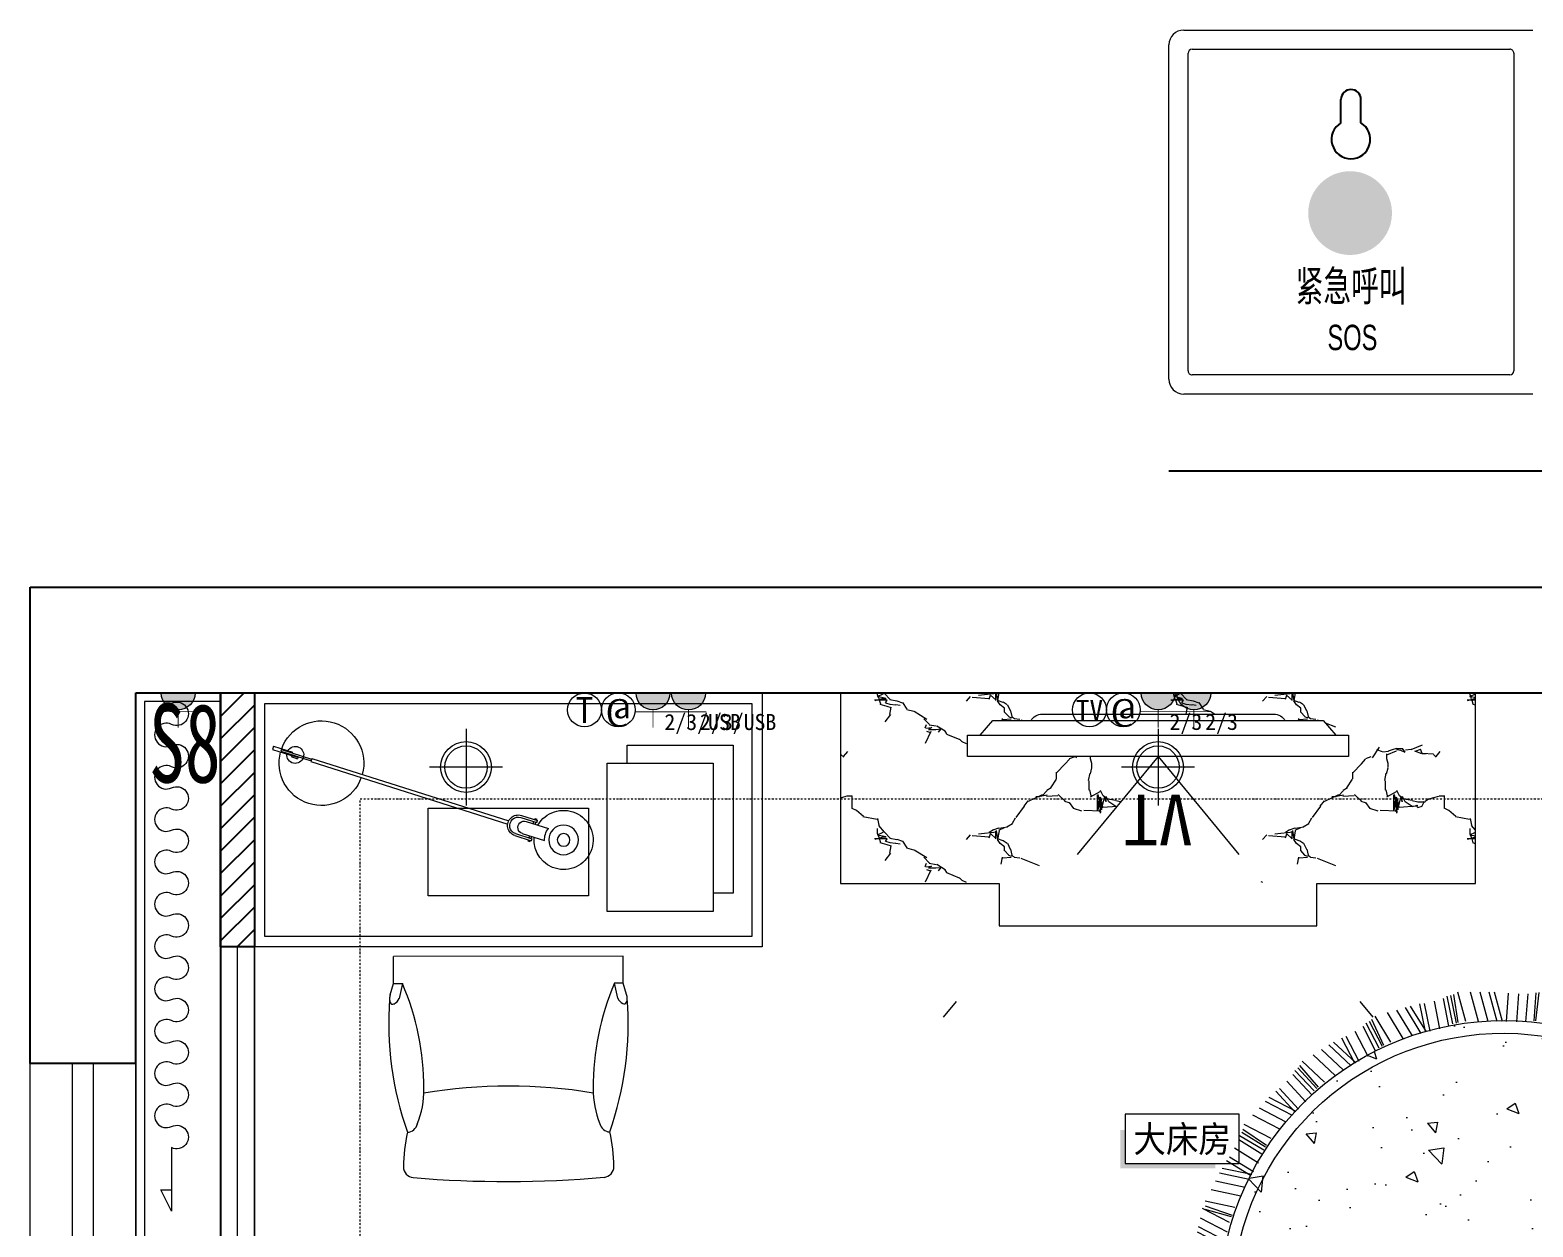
# Model space of a CAD drawing. Header units: millimetres. Extents: x 130143 to 328923, y 19139 to 134795.
# Drawn here: x 220174 to 225500, y 34122 to 38363 of the extents above; entities that cross this region are included whole.
import ezdxf
from ezdxf.enums import TextEntityAlignment as Align

# ---------------------------------------------------------------- set-up
doc = ezdxf.new("R2010")
doc.units = ezdxf.units.MM
doc.header["$LTSCALE"] = 10
for name, pattern in [('ACAD_ISO03W100', [30, 12, -18]), ('DASHDOT2', [12.7, 6.35, -3.175, 0, -3.175]), ('DOTE', [61.468, 50.8, -5.08, 0.508, -5.08]), ('HIDDEN', [9.525, 6.35, -3.175])]:
    doc.linetypes.add(name, pattern=pattern)
doc.layers.get('Defpoints').update_dxf_attribs({"color": 250})
for name, color, linetype, lineweight in [('FF-Curtain【平面窗帘】', 32, 'Continuous', 0), ('FF-Socket【电气】', 124, 'Continuous', 0), ('FF-Text【平面文字】', 2, 'Continuous', 0), ('FF-Win【窗】', 132, 'Continuous', 0), ('FF-【活动成品家具】', 51, 'Continuous', 0), ('RC-Lamplight【灯带】', 205, 'DASHDOT2', 0), ('RC-Lamps【天花灯具】', 2, 'Continuous', 0), ('RC-Modelling【天花造型】', 30, 'Continuous', 0), ('邦威智能化', 7, 'Continuous', 18)]:
    doc.layers.add(name, color=color, linetype=linetype, lineweight=lineweight)
for name, color, linetype in [('WALL_NEW【新建墙体】', 4, 'Continuous'), ('WALL【墙体】', 7, 'Continuous'), ('新建墙体图', 255, 'Continuous')]:
    doc.layers.add(name, color=color, linetype=linetype)
doc.styles.add('ROMANTIC', font='', dxfattribs={"bigfont": 'gbcbig.shx'})
doc.styles.add('宋体', font='', dxfattribs={"width": 0.8})
doc.styles.add('文字', font='')
doc.styles.add('标准', font='', dxfattribs={"width": 0.667})
doc.styles.get('ROMANTIC').set_extended_font_data('STXihei')
doc.styles.get('宋体').set_extended_font_data('SimSun')
doc.styles.get('文字').set_extended_font_data('SimSun')
doc.styles.get('标准').set_extended_font_data('仿宋_gb2312')

# ---------------------------------------------------------------- blocks, each defined once
blk = doc.blocks.new('hlw_3_1600_250')
for p, q in [((-0.5, 0.078125), (0.5, 0.078125)), ((-0.5, -0.078125), (0.5, -0.078125))]:
    blk.add_line(p, q)
at = {"linetype": 'HIDDEN', "ltscale": 15}
for p, q in [((-0.5, 0.015625), (0.5, 0.015625)), ((-0.5, -0.015625), (0.5, -0.015625))]:
    blk.add_line(p, q, dxfattribs=at)
blk = doc.blocks.new('tasklight')
at = {"color": 251}
for p, q in [((457.5, 270.3), (495.7, 282.4)), ((459, 265.6), (497.2, 277.6)), ((474.8, 265.3), (527.3, 281.8)), ((483.9, 236.7), (536.3, 253.2)), ((487.8, 282.5), (492.5, 284)), ((488.5, 280.1), (487.8, 282.5)), ((491.5, 270.6), (490, 275.3)), ((493.3, 281.6), (492.5, 284)), ((496.3, 272.1), (494.8, 276.8)), ((497.2, 277.6), (495.7, 282.4)), ((-25, 96.3), (440.3, 242.9)), ((-22.6, 88.7), (442.7, 235.3)), ((471.1, 227.4), (509.2, 239.4)), ((472.6, 222.7), (510.7, 234.7)), ((500.6, 242), (502.1, 237.2)), ((503.6, 232.4), (504.3, 230)), ((504.3, 230), (509.1, 231.5)), ((505.3, 243.5), (506.8, 238.7)), ((508.3, 233.9), (509.1, 231.5)), ((509.2, 239.4), (510.7, 234.7)), ((-115.6, 67.8), (-70.8, 81.9)), ((-113.2, 60.1), (-68.4, 74.3)), ((-96, 71.9), (-24.4, 94.4)), ((-94.8, 68), (-96, 71.9)), ((-94.8, 68), (-23.2, 90.6)), ((-71.7, 84.7), (-56.5, 89.6)), ((-70.8, 81.9), (-71.7, 84.7)), ((-55.6, 86.7), (-70.8, 81.9)), ((-70.8, 81.9), (-70.2, 80)), ((-69, 76.2), (-68.4, 74.3)), ((-67.4, 80.9), (-68, 82.8)), ((-57.8, 83.9), (-58.4, 85.8)), ((-55.6, 86.7), (-56.5, 89.6)), ((-22.6, 88.7), (-25, 96.3)), ((-113.2, 60.1), (-115.6, 67.8))]:
    blk.add_line(p, q, dxfattribs=at)
for radius in [35, 15]:
    blk.add_circle((572.3, 280.3), radius, dxfattribs=at)
for centre, radius, start, end in [((572.3, 280.3), 70, 209.8589, 185.1116), ((465, 246.5), 25, 107.4853, 287.4853), ((465, 246.5), 20, 107.4853, 287.4853), ((479.4, 251), 15, 107.4853, 287.4853), ((572.3, 280.3), 45, 178.014, 216.9565), ((0, 100), 100, 19.7777, 195.1928), ((0, 100), 100, 199.7777, 15.1928), ((-62, 80.5), 20, 209.0222, 185.9483)]:
    blk.add_arc(centre, radius, start, end, dxfattribs=at)
blk = doc.blocks.new('海龙_04090929')
at = {"color": 0, "linetype": 'ByBlock'}
for p, q in [((271.2, -44.5, 0), (-271.2, -45.4, 0)), ((-271.1, -109.6, 0), (-271.2, -45.4, 0)), ((271.3, -108.7, 0), (271.2, -44.5, 0)), ((-278.9, -136.2, 0), (-271.1, -109.6, 0)), ((-271.1, -109.6, 0), (-250.2, -109.5, 0)), ((-271.1, -109.6, 0), (-250.2, -109.5, 0)), ((-250.2, -109.5, 0), (-258, -144.4, 0)), ((-250.2, -109.5, 0), (-258, -144.4, 0)), ((250.4, -108.6, 0), (258.3, -143.6, 0)), ((271.3, -108.7, 0), (250.4, -108.6, 0)), ((250.4, -108.6, 0), (258.3, -143.6, 0)), ((271.3, -108.7, 0), (250.4, -108.6, 0)), ((279.2, -135.3, 0), (271.3, -108.7, 0))]:
    blk.add_line(p, q, dxfattribs=at)
at = {"ltscale": 500}
blk.add_lwpolyline([(600, 577.1), (600, -22.9), (-600, -22.9), (-600, 577.1)], close=True, dxfattribs=at)
at = {"color": 251}
for points in [[(575, 552.1), (575, 2.1), (-575, 2.1), (-575, 552.1)], [(483.8, 61), (233.8, 61), (233.8, 411), (483.8, 411)], [(-189.7, 304.9), (189.7, 304.9), (189.7, 97.6), (-189.7, 97.6)]]:
    blk.add_lwpolyline(points, close=True, dxfattribs=at)
blk.add_lwpolyline([(281, 411), (281, 453.9), (531, 453.9), (531, 103.9), (483.8, 103.9)], dxfattribs=at)
at = {"color": 0, "linetype": 'ByBlock'}
for centre, radius, start, end in [((-255.2, -145.3, 0), 25.4, 158.9901, 180.625), ((-825.4, -356.4, 0), 625.9, 359.8413, 23.2355), ((-825.4, -356.4, 0), 625.9, 359.8413, 23.2355), ((826.4, -353.7, 0), 625.9, 156.949, 180.3432), ((826.4, -353.7, 0), 625.9, 156.949, 180.3432), ((255.5, -144.5, 0), 25.4, 359.5595, 21.1944), ((490.4, -202.2, 0), 773.1, 175.8034, 199.5327), ((-255.2, -145.3, 0), 25.4, 180.625, 200.6267), ((-255.2, -145.3, 0), 25.4, 180.625, 200.6267), ((-273, -152, 0), 6.35, 200.6267, 296.646), ((-273, -152, 0), 6.35, 200.6267, 296.646), ((-281.6, -135, 0), 25.4, 296.646, 338.2826), ((-281.6, -135, 0), 25.4, 296.646, 338.2826), ((-489.9, -203.8, 0), 773.1, 340.6518, 4.3811), ((281.9, -134.1, 0), 25.4, 201.9019, 243.5385), ((281.9, -134.1, 0), 25.4, 201.9019, 243.5385), ((273.4, -151.2, 0), 6.35, 243.5385, 339.5578), ((273.4, -151.2, 0), 6.35, 243.5385, 339.5578), ((255.5, -144.5, 0), 25.4, 339.5578, 359.5595), ((255.5, -144.5, 0), 25.4, 339.5578, 359.5595), ((2.4, -1560, 0), 1208.4, 80.5641, 99.6204), ((2.4, -1560, 0), 1208.4, 80.5641, 99.6204), ((-411.2, -361.5, 0), 211.7, 337.8885, 0.9101), ((-411.2, -361.5, 0), 211.7, 337.8885, 0.9101), ((412.2, -360.1, 0), 211.7, 179.2744, 202.296), ((412.2, -360.1, 0), 211.7, 179.2744, 202.296), ((133.9, -545.8, 0), 381.7, 167.1139, 179.4864), ((-239.7, -435.3, 0), 25.4, 273.3566, 346.6742), ((-239.7, -435.3, 0), 25.4, 273.3566, 346.6742), ((241, -434.5, 0), 25.4, 193.5103, 266.8279), ((241, -434.5, 0), 25.4, 193.5103, 266.8279), ((-132.2, -546.2, 0), 381.7, 0.6981, 13.0706), ((-222.4, -542.6, 0), 25.4, 179.5077, 265.2204), ((-3.4, 2077, 0), 2654.1, 265.2204, 274.9641), ((224, -541.9, 0), 25.4, 274.9641, 0.6768)]:
    blk.add_arc(centre, radius, start, end, dxfattribs=at)
at = {"color": 251, "extrusion": (-2.32109e-12, 1.27568e-12, -1), "zscale": -1, "rotation": 180.1031689503808}
blk.add_blockref('tasklight', (441.3, 511.2, 0), dxfattribs=at)
blk = doc.blocks.new('1800平10108344')
h = blk.add_hatch()
h.set_pattern_fill('MUDST', color=8, scale=200, angle=45, style=0)
h.set_pattern_definition([(45, (-6314.967, -6597.646), (35.35534, 106.06602), [50, -50, 0, -50, 0, -50])])
h.paths.add_polyline_path([(814.9, -644.2, 0.325595), (864.9, -587.2), (864.9, -482.1), (-322.9, -482.1), (-322.9, -644.2)])
h.paths.add_polyline_path([(-504.8, 803.3, -0.019127), (-869.2, 802.8), (-869.2, -300.2), (-504.8, -300.2)])
h = blk.add_hatch()
h.set_pattern_fill('AR-CONC', color=8, scale=40, style=0)
h.set_pattern_definition([(50, (-6066.9, -21172.5), (286.904, -25.1009), [30, -330]), (355, (-6066.9, -21172.5), (-55.5005, 300.877), [24, -264]), (100.4514, (-6043, -21174.58), (231.4038, 275.7758), [25.496, -280.457]), (46.1842, (-6066.9, -21092.5), (426.8964, -66.2076), [45, -495]), (96.6356, (-6031.33, -21098), (373.865, 389.647), [38.244, -420.685]), (351.1842, (-6066.9, -21092.5), (373.865, 389.6474), [36, -396]), (21, (-6026.9, -21112.5), (238.7628, -161.0476), [30, -330]), (326, (-6026.9, -21112.5), (97.326, 290.06), [24, -264]), (71.4514, (-6007, -21125.9), (336.089, 129.0122), [25.496, -280.457]), (37.5, (-6066.9, -21172.49), (4.86394, 133.15754), [0, -260.8, 0, -268, 0, -265]), (7.5, (-6066.9, -21172.49), (105.2278, 157.7647), [0, -152.8, 0, -254.8, 0, -101]), (327.5, (-6156.1, -21172.49), (213.52897, -9.02195), [0, -100, 0, -312, 0, -414]), (317.5, (-6196.1, -21172.49), (233.2745, 40.042), [0, -130, 0, -207.2, 0, -294])])
h.paths.add_polyline_path([(895.8, -677.7), (147.8, -677.7, 2.020977), (895.8, 81.4)])
at = {"ltscale": 300}
for p, q in [((-1554.2, 1322.3), (1545.8, 1322.3)), ((-904.2, -677.7), (-904.2, 1322.3)), ((895.8, -677.7), (895.8, 1322.3)), ((-904.2, -677.7), (895.8, -677.7))]:
    blk.add_line(p, q, dxfattribs=at)
at = {"color": 8}
for p, q in [((-1251.8, 1203), (-1251.8, 962.6)), ((1243.4, 1203), (1243.4, 962.6)), ((-1383.4, 1082.8), (-1122.9, 1082.8)), ((1375, 1082.8), (1114.5, 1082.8)), ((-423.9, 807.2), (-423.9, -644.2)), ((-393.6, 809), (-393.6, -644.2)), ((-322.9, 814), (-322.9, -644.2)), ((899.7, 145.8), (895.5, 79.5)), ((903.8, 78.5), (932.2, 144.2)), ((910.9, 146.3), (906.7, 79.9)), ((916.7, 76.7), (945.1, 142.4)), ((937.5, 73.8), (965.9, 139.5)), ((960.2, 70.6), (988.6, 136.3)), ((989.9, 66.4), (1018.3, 132.1)), ((1027.8, 125.9), (1008.4, 61.1)), ((1034.2, 122), (1012.2, 59.2)), ((1042.9, 119.1), (1020.2, 56.7)), ((1050.7, 112.5), (1028.8, 49.7)), ((1070.9, 103.7), (1048.9, 40.9)), ((1093.2, 95), (1071.3, 32.2)), ((1079, 29), (1124.1, 84.6)), ((1104.1, 92.4), (1082.2, 29.6)), ((1090.9, 23.8), (1136, 79.4)), ((1110.1, 15.4), (1155.2, 71)), ((1131.2, 6.2), (1176.3, 61.8)), ((1158.6, -5.8), (1203.7, 49.8)), ((1211.2, 41.2), (1175, -15.9)), ((1216.2, 35.7), (1178.2, -18.8)), ((1223.9, 30.6), (1185.2, -23.4)), ((1229.7, 22.1), (1191.6, -32.4)), ((1246.7, 8.2), (1208.6, -46.3)), ((1265.8, -6.2), (1227.8, -60.7)), ((1234.4, -65.9), (1292.8, -24.5)), ((1275.6, -11.6), (1237.6, -66.1)), ((1244.4, -74.1), (1302.8, -32.7)), ((1260.6, -87.4), (1319.1, -46)), ((1278.4, -101.9), (1336.8, -60.5)), ((1301.6, -120.9), (1360, -79.5)), ((1364.9, -89.8), (1314.6, -135)), ((1368.3, -96.5), (1316.9, -138.7)), ((1374.3, -103.4), (1322.4, -145)), ((1377.5, -113.1), (1326.2, -155.4)), ((1390.2, -131.1), (1338.8, -173.4)), ((1404.7, -150.2), (1353.4, -192.4)), ((1358.3, -199.2), (1425.8, -175.1)), ((1412.7, -158), (1361.3, -200.3)), ((1365.8, -209.8), (1433.2, -185.7)), ((1377.8, -227), (1445.3, -202.9)), ((1391, -245.8), (1458.4, -221.7)), ((1408.2, -270.3), (1475.6, -246.2)), ((1477.6, -257.4), (1417, -287.4)), ((1479, -264.7), (1418.2, -291.5)), ((1483, -273.1), (1421.8, -299.1)), ((1483.5, -283.3), (1422.6, -310.1)), ((864.9, -300.2), (-869.2, -300.2)), ((1490.8, -304), (1429.9, -330.8)), ((1499.7, -326.3), (1438.8, -353.1)), ((1505.2, -336), (1444.4, -362.8)), ((864.9, -381.1), (-869.2, -381.1)), ((1441.8, -360.9), (1513.2, -355.9)), ((1446.1, -373.2), (1517.5, -368.2)), ((1453, -393), (1524.4, -388)), ((864.9, -411.4), (-869.2, -411.4)), ((1460.7, -414.7), (1532.1, -409.7)), ((1470.6, -442.9), (1542, -437.9)), ((1540.9, -449.2), (1474.4, -461.7)), ((1540.3, -456.7), (1474.5, -466.1)), ((1539.5, -475.7), (1473.7, -485.1)), ((1541.8, -465.7), (1475.9, -474.3)), ((1541, -497.7), (1475.1, -507.1)), ((1543.5, -521.5), (1477.7, -530.9)), ((1546.2, -532.4), (1480.4, -541.8)), ((1478.4, -539.3), (1548.5, -553.7)), ((1479.3, -552.2), (1549.4, -566.7)), ((1480.6, -573.1), (1550.8, -587.6)), ((1482.1, -596.1), (1552.3, -610.5)), ((1484.1, -626), (1554.2, -640.4)), ((1541.6, -676.2), (1475.7, -667.5)), ((1546.5, -667.1), (1480.7, -657.6)), ((1547.5, -658), (1481.6, -649.3)), ((1550, -651), (1482.7, -645.1)), ((81.3, -697.7), (147.2, -689)), ((1537.1, -697.7), (1471.2, -689)), ((85.2, -721.3), (151.1, -712.6)), ((85.5, -732.5), (151.4, -723.8)), ((152.7, -720.8), (89.1, -753.7)), ((155.4, -733.5), (91.7, -766.4)), ((1463, -733.5), (1526.6, -766.4)), ((1465.6, -720.8), (1529.3, -753.7)), ((1532.8, -732.5), (1466.9, -723.8)), ((1533.1, -721.3), (1467.2, -712.6)), ((159.7, -754.1), (96.1, -786.9)), ((164.4, -776.5), (100.8, -809.4)), ((1453.9, -776.5), (1517.5, -809.4)), ((1458.6, -754.1), (1522.2, -786.9)), ((106.7, -808.4), (168.6, -790.7)), ((107.2, -815.8), (171.3, -794.4)), ((177.6, -812.5), (107.5, -827.2)), ((1447.7, -805.9), (1511.3, -838.7)), ((191.3, -839.2), (121.2, -853.9)), ((1489.5, -869.7), (1428.4, -843.6)), ((1496.7, -862.4), (1435.9, -835.4)), ((1500.1, -853.8), (1439, -827.7)), ((1504.4, -847.8), (1441.2, -823.9)), ((201.8, -859.6), (131.8, -874.3)), ((211.4, -878.3), (141.3, -893)), ((1469.2, -910.9), (1408, -884.8)), ((1479.4, -889.2), (1418.2, -863)), ((217.4, -889.8), (147.3, -904.5)), ((157.9, -923.1), (214.5, -888.3)), ((164.7, -932), (221.3, -897.2)), ((176.6, -952.9), (233.2, -918)), ((1388.6, -922.3), (1441, -971.1)), ((1398.3, -903.8), (1450.7, -952.5)), ((1404.3, -892.2), (1456.7, -941)), ((1465.8, -921.6), (1404.7, -895.4)), ((186.6, -972.4), (243.2, -937.6)), ((188.5, -982.5), (245.6, -948.4)), ((193.5, -990.2), (250.1, -955.4)), ((1378, -942.7), (1430.4, -991.5)), ((196, -997.3), (251.9, -959.3)), ((262.9, -975.1), (199.4, -1008.1)), ((1401.6, -1029.6), (1349.8, -987.9)), ((1407.4, -1024.9), (1352.9, -984.9)), ((1364.1, -969.3), (1416.5, -1018)), ((283.3, -997), (219.8, -1030.1)), ((298.9, -1013.9), (235.4, -1046.9)), ((313.2, -1029.2), (249.7, -1062.3)), ((1372.1, -1058.1), (1320.3, -1016.4)), ((1387.2, -1042.1), (1335.4, -1000.4)), ((1396, -1036.9), (1344.8, -994.6)), ((322, -1038.8), (258.5, -1071.8)), ((273.8, -1086.9), (318.9, -1038.1)), ((282.7, -1093.6), (327.8, -1044.8)), ((299.8, -1110.5), (344.9, -1061.6)), ((1290.2, -1050.2), (1327.5, -1111.3)), ((1350.4, -1085.6), (1298.6, -1043.9)), ((1299, -1040.7), (1336.4, -1101.8)), ((1356.4, -1076.2), (1304.6, -1034.5)), ((314.7, -1126.6), (359.8, -1077.8)), ((319.3, -1135.8), (365, -1087.5)), ((326.2, -1141.8), (371.3, -1093)), ((330.4, -1148), (374.1, -1096.3)), ((1260.1, -1082.2), (1297.4, -1143.3)), ((1275.8, -1065.5), (1313.1, -1126.6)), ((388.9, -1108.5), (336.7, -1157.5)), ((414.4, -1124.2), (362.2, -1173.1)), ((434, -1136.2), (381.8, -1185.1)), ((1242.1, -1180.4), (1203.5, -1126.3)), ((1252, -1177.8), (1214.1, -1123.2)), ((1259.4, -1172.3), (1220.8, -1118.2)), ((1266.3, -1169.4), (1224.6, -1116.1)), ((1239.5, -1104.1), (1276.8, -1165.2)), ((451.9, -1147.1), (399.7, -1196.1)), ((463, -1153.9), (410.8, -1202.9)), ((429.5, -1213.3), (459.8, -1154.1)), ((439.9, -1217.3), (470.2, -1158.1)), ((460.9, -1229), (491.2, -1169.8)), ((1146.5, -1162), (1165.9, -1230.9)), ((1194.9, -1212.4), (1156.3, -1158.3)), ((1157.6, -1155.3), (1177, -1224.2)), ((1203.3, -1205), (1164.7, -1150.9)), ((1223.3, -1191.7), (1184.7, -1137.6)), ((479.6, -1240.5), (509.9, -1181.3)), ((486.5, -1248.1), (517.5, -1189.3)), ((494.8, -1252.1), (525.1, -1192.9)), ((500.5, -1256.8), (528.6, -1195.3)), ((546.2, -1203.1), (509.1, -1264.3)), ((1083.2, -1200.3), (1102.6, -1269.2)), ((1108.9, -1184.8), (1128.3, -1253.7)), ((1128.5, -1172.9), (1148, -1241.8)), ((575, -1211.3), (537.9, -1272.5)), ((597.1, -1217.5), (560, -1278.7)), ((617.3, -1223.2), (580.2, -1284.5)), ((629.8, -1226.8), (592.7, -1288)), ((613.6, -1293), (626.8, -1227.8)), ((624.7, -1294.1), (637.9, -1228.9)), ((648.1, -1299.6), (661.2, -1234.5)), ((669.2, -1305.6), (682.4, -1240.5)), ((935.6, -1242.7), (935.7, -1314.3)), ((957.8, -1236.6), (957.9, -1308.2)), ((978, -1231), (978.1, -1302.6)), ((1011, -1292.5), (988.4, -1230)), ((990.5, -1227.5), (990.6, -1299.1)), ((1021.1, -1287.6), (998.5, -1225.1)), ((1043.9, -1280.3), (1021.3, -1217.8)), ((1065.1, -1274.4), (1042.5, -1211.9)), ((1075.4, -1274.6), (1053.6, -1211.8)), ((1083.9, -1271.3), (1061.3, -1208.8)), ((1091.3, -1270.3), (1065.6, -1207.8)), ((677.9, -1311.1), (691.9, -1246.1)), ((686.9, -1312.7), (700.1, -1247.6)), ((693.7, -1315.7), (704.2, -1248.9)), ((723.2, -1251.7), (704, -1320.6)), ((753.2, -1251.8), (734, -1320.7)), ((776.1, -1251.8), (756.9, -1320.8)), ((797.1, -1251.9), (777.9, -1320.9)), ((810.1, -1251.9), (790.9, -1320.9)), ((823.3, -1318.1), (818.5, -1251.8)), ((847.3, -1317.2), (842.4, -1250.9)), ((869.3, -1317.2), (864.4, -1250.9)), ((888.3, -1319.3), (883.4, -1253)), ((895.6, -1320.4), (887.7, -1253.2)), ((906.7, -1250.7), (906.9, -1322.3))]:
    blk.add_line(p, q, dxfattribs=at)
at = {"ltscale": 300}
for points in [[(-1554.2, 1322.3), (-1554.2, 902.3, 0.266667), (-954.2, 902.3), (-954.2, 1322.3)], [(1545.8, 1322.3), (1545.8, 902.3, -0.266667), (945.8, 902.3), (945.8, 1322.3)]]:
    blk.add_lwpolyline(points, format="xyb", dxfattribs=at)
at = {"color": 8}
for points in [[(-1534.2, 1322.3), (-1534.2, 914, 0.256108), (-974.2, 914), (-974.2, 1322.3)], [(-899.2, 1322.3, 0.39642), (-869.2, 1294), (-4.2, 1294), (864.9, 1294)], [(1525.8, 1322.3), (1525.8, 914, -0.256108), (965.8, 914), (965.8, 1322.3)], [(864.9, 1294), (864.9, -587.2, -0.325595), (814.9, -644.2), (-819.2, -644.2, -0.382387), (-869.2, -591.9), (-869.2, 1294)], [(864.9, 722.6, 0.165988), (82.3, 834.8, -0.137674), (-65, 841.2, -0.042319), (-869.2, 802.8)]]:
    blk.add_lwpolyline(points, format="xyb", dxfattribs=at)
for centre, radius in [((-1251.8, 1080), 99.6), ((1243.4, 1080), 99.6), ((-1251.8, 1080), 39.6), ((1243.4, 1080), 39.6)]:
    blk.add_circle(centre, radius, dxfattribs=at)
for centre, radius, start, end in [((-340.6, 1171.8), 308.5, 175.3048, 198.6942), ((-665.1, 952.7), 245, 40.4189, 85.9871), ((-535.3, 1469.5), 294.8, 247.5179, 264.267), ((-2263.4, 935.8), 1636.4, 4.8098, 9.1892), ((-376.8, 4551.3), 3380.3, 266.8134, 276.1602), ((3.1, 946.1), 245, 94.0129, 139.5811), ((-207.4, 1170.5), 194.3, 306.5711, 5.89), ((141.7, 1106.9), 176.7, 151.7736, 201.6983), ((305.4, 1177.1), 194.3, 174.11, 233.4289), ((293.9, 2033.7), 856.1, 257.7438, 273.6284), ((95, 952.7), 245, 40.4189, 85.9871), ((-245.1, 1072.8), 378.3, 353.4947, 19.1867), ((474.2, 812.6), 387.8, 68.2026, 108.9817), ((733.7, 946.1), 245, 94.0129, 139.5811), ((641, 1327.3), 156.3, 261.5958, 298.9092), ((523.3, 1170.5), 194.3, 333.7371, 5.89), ((1212.6, 1044.5), 517, 163.6046, 172.3273), ((-68.9, 965.7), 204.1, 94.0129, 139.5811), ((709.6, 965.7), 204.1, 94.0129, 139.5811), ((-140.4, 979.3), 145.5, 79.826, 125.2666), ((638.1, 979.3), 145.5, 79.826, 125.2666), ((-665.8, 1043), 44.6, 314.4736, 42.1713), ((-2993.9, 1118.7), 2361.8, 357.3905, 358.8876), ((523.3, 1170.5), 194.3, 320.9404, 333.7371), ((741.5, 1073), 45.9, 165.3506, 223.2684), ((-189.2, 1019.5), 168.1, 337.017, 7.5368), ((173.9, 996.3), 54.7, 142.0833, 220.902), ((541.4, 1019.5), 168.1, 337.017, 7.5368), ((-1124.4, 936.2), 495.6, 344.0243, 8.7071), ((-454.7, 819.7), 194.3, 126.5711, 185.89), ((-235.6, 945.6), 96.2, 331.3716, 24.1267), ((-309, 828.4), 224.6, 5.3577, 44.1648), ((-207.4, 813.1), 194.3, 4.3181, 53.4289), ((305.4, 819.7), 194.3, 126.5711, 172.3641), ((-196.7, 940), 329.9, 343.7954, 3.5554), ((469.5, 828.4), 224.6, 5.3577, 44.1648), ((148.3, 938.6), 183.4, 175.2233, 196.23), ((1150.8, 929.9), 455.2, 176.9801, 197.479), ((-648.8, 1100.6), 238.3, 274.4836, 291.935), ((129.7, 1100.6), 238.3, 274.4836, 291.935), ((733.7, 1037.5), 245, 220.4189, 265.9871), ((-384.6, -967.5), 1786.8, 97.8585, 98.4763), ((-665.1, 1044.1), 245, 274.0129, 278.3417), ((811.5, -583.5), 640.3, 188.4604, 82.4318)]:
    blk.add_arc(centre, radius, start, end, dxfattribs=at)
at = {"ltscale": 300}
blk.add_arc((811.5, -583.5), 670.3, 188.0791, 82.7724, dxfattribs=at)
blk = doc.blocks.new('*U127')
at = {"color": 150}
blk.add_lwpolyline([(-5.38, -2.34), (5.38, -2.34), (5.38, 2.33), (-5.38, 2.33), (-5.38, -2.34)], dxfattribs=at)
at = {"color": 150, "ltscale": 4}
for points in [[(-5.38, 0.83), (-5.83, 0.83), (-5.38, -2.34), (-5.83, -2.79)], [(3.13, -2.34), (3.13, -2.79), (-5.38, -2.34), (-5.83, -2.79)]]:
    blk.add_solid(points, dxfattribs=at)
at = {"color": 2, "ltscale": 4, "style": '文字', "width": 0.9, "flags": 8}
blk.add_attdef('功能区文字', text='', height=2.5, dxfattribs=at).set_placement((0.01, -0.03), align=Align.MIDDLE_CENTER)
blk = doc.blocks.new('灯_圆形筒灯')
at = {"color": 251, "linetype": 'DOTE', "ltscale": 43.504693}
blk.add_line((0, 90.6), (0, -90.6), dxfattribs=at)
at = {"color": 251, "linetype": 'DOTE', "ltscale": 41.297046}
blk.add_line((86, 0), (-86, 0), dxfattribs=at)
blk.add_ellipse((0, 0), major_axis=(-42.4, 42.4), ratio=1, start_param=2.355868237233173, end_param=8.639053544412759)
at = {"color": 251}
blk.add_ellipse((0, 0), major_axis=(35.4, 35.4), ratio=1, start_param=5.498714316925571, end_param=11.78189962410516, dxfattribs=at)
blk = doc.blocks.new('海龙工具_液晶电视')
at = {"color": 251, "linetype": 'ACAD_ISO03W100', "ltscale": 2.5}
for q in [(-507.9, 716), (507.9, 716)]:
    blk.add_line((0, 100), q, dxfattribs=at)
blk.add_line((-450, 50), (450, 50))
at = {"color": 251}
blk.add_line((-300, 15), (300, 15), dxfattribs=at)
blk.add_lwpolyline([(-450, 50), (450, 50), (450, 100), (-450, 100)], close=True)
blk.add_lwpolyline([(-420, 50), (-390, 15), (-300, 15, 0.267949), (-274, 0), (274, 0, 0.267949), (300, 15), (390, 15), (420, 50)], format="xyb")
at = {"color": 250, "style": 'ROMANTIC', "text_generation_flag": 6}
blk.add_text('TV', height=120, rotation=180, dxfattribs=at).set_placement((0.8, 250.3), align=Align.MIDDLE)
blk = doc.blocks.new('液晶电视')
at = {"ltscale": 4}
blk.add_blockref('海龙工具_液晶电视', (0, 0), dxfattribs=at)
blk = doc.blocks.new('海龙_05060884')
at = {"layer": 'FF-【活动成品家具】'}
h = blk.add_hatch(dxfattribs=at)
h.set_pattern_fill('AA大理石深SC800', color=8, scale=700, pattern_type=2)
h.set_pattern_definition([(177.769103, (2569207.35, -1702093.014), (-700.00002183, -2.69e-05), [40.03034, -8366.3405]), (28.1136392, (2569187.35, -1702055.616), (700.0000028, 327.23196765), [26.45461, -5529.00824]), (76.6298055, (2569187.35, -1702002.636), (-1.05e-05, 327.2319275), [14.41496, -3012.71901]), (106.992819, (2569190.68, -1701979.26), (6.7e-06, 327.2319222), [11.40566, -2383.78875]), (21.8355897, (2569187.35, -1701955.89), (699.99999517, 327.2319006), [25.13679, -5253.58526]), (17.3096175, (2569190.68, -1701949.66), (700.0000145, 327.231969), [10.47438, -2189.14444]), (162.690382, (2569167.35, -1702091.46), (-700.0000325, 327.231908), [20.94876, -2178.67006]), (125.490837, (2569147.35, -1702085.22), (-4.3e-05, 327.231901), [17.22434, -1188.48149]), (162.690382, (2569137.35, -1702071.2), (-700.0000325, 327.231908), [10.47438, -2189.14444]), (136.925518, (2569127.35, -1702068.08), (-2e-05, 327.23191), [22.8165, -935.47517]), (3.3442344, (2569084.018, -1702054.058), (700.000013, 4.667e-05), [26.71214, -5582.84048]), (10.5914065, (2569067.35, -1702057.174), (1400.000031, 327.2319727), [16.95554, -3543.70772]), (0, (2569057.35, -1702057.17), (700, 327.23194), [10, -689.99994]), (103.370194, (2569187.35, -1702055.616), (-5.48e-05, 327.2319113), [14.41489, -3012.71901]), (90, (2569184, -1702041.6), (700, -4e-14), [10.90773, -316.32419]), (90, (2569184, -1702030.7), (700, -4e-14), [10.90773, -316.32419]), (78.995121, (2569184.02, -1702019.776), (-2.72e-05, 327.2319559), [17.46185, -3649.52189]), (90, (2569187.35, -1701968.35), (700, -4e-14), [12.46598, -314.76592]), (6.6658365, (2569177.35, -1701951.21), (699.9999705, 1.27e-05), [13.42411, -2805.63262]), (160.679045, (2569177.35, -1701951.21), (-699.9999937, 327.231933), [14.12908, -2952.97835]), (47.485996, (2568894.02, -1702156.9), (700.0000005, 654.4639248), [14.79793, -3092.76646]), (6.1571803, (2568904.018, -1702145.995), (2800.00001973, 327.23192843), [43.58473, -9109.2134]), (31.9352432, (2568947.35, -1702141.32), (699.9999716, 327.2319319), [11.78345, -2462.74511]), (19.3209546, (2568957.35, -1702135.09), (699.999996, 327.2319281), [14.12908, -2952.97835]), (8.8568723, (2568970.68, -1702130.41), (699.9999635, 5.46e-05), [20.24134, -2105.10111]), (30.29957, (2568990.684, -1702127.295), (700.0000166, 327.2319738), [15.44284, -3227.55244]), (61.8626245, (2569004.02, -1702119.5), (-3.7e-05, 327.231936), [14.13664, -1470.21231]), (52.9473395, (2569010.684, -1702107.038), (700.00000455, 981.6958246), [33.192334, -6937.19747]), (51.263996, (2569030.684, -1702080.55), (699.999997, 981.6958529), [15.98128, -3340.08304]), (25.054876, (2569040.68, -1702068.08), (700, -3e-06), [36.79571, -735.91427]), (47.485996, (2569074.02, -1702052.5), (700.0000005, 654.4639248), [14.79793, -3092.76646]), (31.9352432, (2569084.02, -1702041.59), (699.9999716, 327.2319319), [11.78345, -2462.74511]), (56.6470201, (2569094.018, -1702035.36), (700.0000012, 981.6958188), [24.25143, -5068.55181]), (90, (2569107.35, -1702015.1), (700, -4e-14), [15.582476, -311.64945]), (47.485996, (2569107.35, -1701999.52), (700.0000005, 654.4639248), [29.59586, -3077.96853]), (47.485996, (2569127.35, -1701977.704), (700.0000005, 654.4639248), [14.79793, -3092.76646]), (19.3209546, (2569137.35, -1701966.796), (699.999996, 327.2319281), [14.12908, -2952.97835]), (56.2378233, (2569150.684, -1701962.12), (699.99996254, 981.69585345), [29.98968, -6267.84088]), (25.054876, (2568970.68, -1702136.64), (700, -3e-06), [14.71827, -757.99171]), (80.6556929, (2568967.35, -1702156.9), (2.62e-05, 327.2319152), [20.52967, -4290.69354]), (160.679045, (2568980.684, -1702161.58), (-699.9999937, 327.231933), [14.12908, -2952.97835]), (148.064756, (2568990.68, -1702167.81), (-699.999967, 327.2319416), [11.78345, -2462.74511]), (115.424913, (2568997.35, -1702181.834), (-700.000029, 1636.1597197), [15.52817, -3245.38277]), (103.370194, (2569000.684, -1702195.86), (-5.48e-05, 327.2319113), [14.41489, -3012.71901]), (144.961427, (2569007.35, -1702200.53), (-700.0000265, 654.4638884), [8.14233, -1701.74844]), (173.334163, (2569020.684, -1702202.09), (-699.9999705, 1.88e-05), [13.42411, -2805.63262]), (158.418473, (2569064.018, -1702219.232), (-4199.99999472, 1636.15974199), [46.60026, -9739.4493]), (78.995121, (2568977.35, -1702217.674), (-2.72e-05, 327.2319559), [17.46185, -3649.52189]), (4.4550498, (2568980.684, -1702200.533), (700.0000104, 4.37e-05), [20.0606, -4192.66778]), (154.945124, (2569000.68, -1702198.97), (-700, -9e-07), [7.35917, -765.35081]), (132.514004, (2568994.02, -1702195.86), (-699.9999993, 654.463926), [14.79793, -3092.76646]), (90, (2568984, -1702184.95), (700, -4e-14), [9.34949, -317.88246]), (142.076999, (2568984.02, -1702175.6), (-700.0000235, 654.463844), [12.67686, -2649.46857]), (125.490837, (2568974.02, -1702167.81), (-4.3e-05, 327.231901), [11.48294, -1194.22296]), (99.344307, (2568967.35, -1702158.46), (-2.57e-05, 327.2319152), [20.5296, -4290.69354]), (90, (2568964, -1702156.9), (700, -4e-14), [18.69897, -308.53291]), (136.925518, (2568964.02, -1702156.9), (-2e-05, 327.23191), [18.2532, -940.03847]), (70.3775316, (2568947.35, -1702153.79), (1.97e-05, 327.231914), [9.92593, -2074.51804]), (175.54495, (2568947.35, -1702153.786), (-700.0000158, -2.36e-05), [40.1212, -4172.60718]), (148.064756, (2569544.02, -1702230.14), (-699.999967, 327.2319416), [23.56697, -2450.96166]), (35.0385725, (2569504.02, -1702225.47), (700.000032, 654.463882), [8.14233, -1701.74844]), (6.6658365, (2569520.684, -1702225.465), (699.9999705, 1.27e-05), [13.42411, -2805.63262]), (162.690382, (2569510.68, -1702233.26), (-700.0000325, 327.231908), [10.47438, -2189.14444]), (64.5750864, (2569497.35, -1702261.305), (699.9999829, 1636.1597424), [31.05627, -3229.8546]), (0, (2569504.02, -1702225.47), (700, 327.23194), [16.666664, -683.33328]), (118.137375, (2569547.35, -1702236.37), (-2.2e-05, 327.231903), [7.06832, -1477.28063]), (157.435521, (2569577.35, -1702248.84), (-699.9999875, 327.23189523), [32.48693, -6789.76837]), (136.925518, (2569584.02, -1702255.07), (-2e-05, 327.23191), [9.1266, -949.16507]), (154.945124, (2569594.02, -1702259.75), (-700, -9e-07), [11.03872, -761.67126]), (49.4476465, (2569527.35, -1702231.7), (700.0000126, 981.6957893), [10.25416, -2143.11958]), (51.263996, (2569304.02, -1701963.68), (699.999997, 981.6958529), [15.98128, -3340.08304]), (136.925518, (2569304.02, -1701963.68), (-2e-05, 327.23191), [9.1266, -949.16507]), (176.655765, (2569297.35, -1701957.447), (-700.00001707, -1.59e-05), [26.71214, -5582.84048]), (106.992819, (2569270.68, -1701955.89), (6.7e-06, 327.2319222), [11.40566, -2383.78875]), (19.3209546, (2569254.02, -1701949.655), (699.999996, 327.2319281), [14.12908, -2952.97835]), (159.49524, (2569270.684, -1701955.89), (-700.0000066, 327.2319549), [17.79407, -3718.95475]), (180, (2569280.7, -1701955.9), (-700, 327.23194), [10, -689.99994]), (22.2465213, (2569244.018, -1701944.98), (700.0000198, 327.23192524), [28.8113, -6021.55701]), (6.6658365, (2569230.684, -1701946.54), (699.9999705, 1.27e-05), [13.42411, -2805.63262]), (52.1215557, (2569400.684, -1702208.324), (700.0000225, 981.6958277), [21.71596, -4538.63158]), (78.995121, (2569414.02, -1702191.184), (-2.72e-05, 327.2319559), [17.46185, -3649.52189]), (162.690382, (2569417.35, -1702174.04), (-700.0000325, 327.231908), [10.47438, -2189.14444]), (164.332014, (2569407.35, -1702170.926), (-1399.9999669, 327.2319563), [17.30988, -3617.75911]), (104.970339, (2569390.684, -1702166.25), (-3.98e-05, 327.2319457), [12.90394, -2696.92402]), (109.622468, (2569387.35, -1702153.79), (-1.74e-05, 327.231914), [9.92593, -2074.51804]), (90, (2569384, -1702144.44), (700, -4e-14), [12.46598, -314.76592]), (25.054876, (2569384.02, -1702147.55), (700, -3e-06), [14.71827, -757.99171]), (166.844039, (2569404.02, -1702152.23), (-699.999993, 327.2319035), [20.53905, -1417.1955]), (0, (2569394.02, -1702152.23), (700, 327.23194), [10, -689.99994]), (15.667986, (2569377.35, -1702156.9), (1399.9999669, 327.2319563), [17.30988, -3617.75911]), (180, (2569394.02, -1702156.9), (-700, 327.23194), [16.666664, -683.33328]), (180, (2569407.35, -1702156.9), (-700, 327.23194), [13.333334, -686.66661]), (61.8626245, (2569404.02, -1702163.14), (-3.7e-05, 327.231936), [7.06832, -1477.28063]), (162.690382, (2569414.02, -1702166.25), (-700.0000325, 327.231908), [10.47438, -2189.14444]), (173.334163, (2569427.35, -1702167.81), (-699.9999705, 1.88e-05), [13.42411, -2805.63262]), (171.143127, (2569437.35, -1702169.37), (-699.9999743, -6e-06), [10.12067, -2115.22178]), (13.15596, (2569247.35, -1702080.55), (699.999983, 327.2319595), [13.6927, -1424.04185]), (146.796701, (2569247.35, -1702080.55), (-1400.0000003, 981.6958516), [19.91878, -4163.01753]), (118.137375, (2569230.68, -1702069.64), (-2.2e-05, 327.231903), [14.13664, -1470.21231]), (90, (2569224, -1702069.64), (700, -4e-14), [12.46598, -314.76592]), (113.162745, (2569224.02, -1702069.64), (-3.44e-05, 327.2319177), [8.47434, -1771.13755]), (75.873987, (2569214.018, -1702088.34), (699.99999423, 2945.08749146), [27.31624, -5709.08807]), (90, (2569214, -1702088.34), (700, -4e-14), [18.69897, -308.53291]), (106.992819, (2569214.02, -1702069.64), (6.7e-06, 327.2319222), [11.40566, -2383.78875]), (90, (2569210.7, -1702096.1), (700, -4e-14), [37.397934, -289.83395]), (95.3136086, (2569210.684, -1702096.13), (-1.335e-05, 327.2319124), [35.99435, -7522.8223]), (83.5762835, (2569204.018, -1702089.898), (3.255e-05, 327.23196893), [29.79375, -6226.89452]), (90, (2569204, -1702089.9), (700, -4e-14), [9.34949, -317.88246]), (76.6298055, (2569204.02, -1702080.55), (-1.05e-05, 327.2319275), [14.41496, -3012.71901]), (103.370194, (2569207.35, -1702066.524), (-5.48e-05, 327.2319113), [14.41489, -3012.71901]), (90, (2569204, -1702079), (700, -4e-14), [26.490205, -300.7417]), (133.553349, (2569507.35, -1702214.56), (-700.0000129, 654.4639115), [19.35087, -4044.33463]), (169.408593, (2569524.02, -1702217.674), (-1400.000041, 327.2319161), [16.95554, -3543.70772]), (6.6658365, (2569497.35, -1702222.35), (699.9999705, 1.27e-05), [13.42411, -2805.63262]), (66.837255, (2569497.35, -1702222.35), (-2.94e-05, 327.231945), [8.47434, -1771.13755]), (148.064756, (2569500.68, -1702202.09), (-699.999967, 327.2319416), [35.35042, -2439.17821]), (164.332014, (2569470.684, -1702183.39), (-1399.9999669, 327.2319563), [17.30988, -3617.75911]), (122.690182, (2569454.02, -1702178.72), (-699.9999866, 981.6958593), [18.51521, -3869.68155]), (160.679045, (2569444.02, -1702163.135), (-699.9999937, 327.231933), [14.12908, -2952.97835]), (169.408593, (2569430.684, -1702158.46), (-1400.000041, 327.2319161), [16.95554, -3543.70772]), (133.553349, (2569414.02, -1702155.344), (-700.0000129, 654.4639115), [19.35087, -4044.33463]), (130.552353, (2569400.68, -1702141.32), (-700.000004, 981.6957954), [20.50832, -2132.86542]), (102.074477, (2569387.35, -1702125.74), (-2.5e-05, 327.2319044), [15.93501, -3330.41737]), (169.408593, (2569384.02, -1702110.155), (-1400.000041, 327.2319161), [33.91108, -3526.75218]), (139.920946, (2569350.684, -1702103.92), (-700.0000024, 654.46388085), [21.78204, -4552.44356]), (154.945124, (2569334.02, -1702089.9), (-700, -9e-07), [11.03872, -761.67126]), (90, (2569324, -1702085.2), (700, -4e-14), [29.606696, -297.62523]), (0, (2569310.7, -1702055.6), (700, 327.23194), [13.333334, -686.66661]), (14.9560981, (2569287.35, -1702061.85), (1399.9999853, 327.2319453), [24.15147, -5047.66192]), (31.9352432, (2569277.35, -1702068.08), (699.9999716, 327.2319319), [11.78345, -2462.74511]), (61.8626245, (2569270.68, -1702080.55), (-3.7e-05, 327.231936), [14.13664, -1470.21231]), (17.3096175, (2569260.68, -1702083.66), (700.0000145, 327.231969), [10.47438, -2189.14444]), (118.137375, (2569260.68, -1702083.66), (-2.2e-05, 327.231903), [7.06832, -1477.28063]), (4.4550498, (2569217.35, -1702080.55), (700.0000104, 4.37e-05), [40.1212, -4172.60718]), (51.263996, (2569207.35, -1702093.014), (699.999997, 981.6958529), [15.98128, -3340.08304]), (0, (2569260.7, -1702069.64), (700, 327.23194), [16.666664, -683.33328]), (166.844039, (2569260.68, -1702069.64), (-699.999993, 327.2319035), [13.6927, -1424.04185]), (171.143127, (2569247.35, -1702066.52), (-699.9999743, -6e-06), [20.24134, -2105.10111]), (142.076999, (2569227.35, -1702063.41), (-700.0000235, 654.463844), [12.67686, -2649.46857]), (118.137375, (2569217.35, -1702055.62), (-2.2e-05, 327.231903), [14.13664, -1470.21231]), (90, (2569190.7, -1701988.6), (700, -4e-14), [9.34949, -317.88246]), (171.143127, (2569220.68, -1701948.1), (-699.9999743, -6e-06), [10.12067, -2115.22178]), (154.945124, (2569230.68, -1701952.77), (-700, -9e-07), [11.03872, -761.67126]), (125.490837, (2569230.68, -1701952.77), (-4.3e-05, 327.231901), [11.48294, -1194.22296]), (0, (2569210.7, -1701943.42), (700, 327.23194), [13.333334, -686.66661]), (17.3096175, (2569200.68, -1701946.54), (700.0000145, 327.231969), [10.47438, -2189.14444])])
h.paths.add_polyline_path([(750, -67), (750, 383), (-750, 383), (-750, -67), (-375, -67), (-375, -167), (-329.8, -167), (0, 233), (-450, 233), (-450, 283), (-420, 283), (-390, 318), (-300, 318, -0.267949), (-274, 333), (274, 333, -0.267949), (300, 318), (390, 318), (420, 283), (450, 283), (450, 233), (0, 233), (329.8, -167), (375, -167), (375, -67)])
blk.add_lwpolyline([(-750, 383), (-750, -67), (-375, -67), (-375, -167), (375, -167), (375, -67), (750, -67), (750, 383), (-750, 383)], dxfattribs=at)
at = {"layer": 'FF-【活动成品家具】', "xscale": -1, "rotation": 180}
blk.add_blockref('液晶电视', (0, 333), dxfattribs=at)
blk = doc.blocks.new('一般插座')
h = blk.add_hatch(color=0)
edge = h.paths.add_edge_path()
edge.add_line((-1.9, 0), (1.9, 0))
edge.add_arc((0, 0), 1.9, 0, 180)
at = {"color": 0, "const_width": 0.1}
for points in [[(0, 3.9), (0, 1.9)], [(-2, 2.1), (2, 2.1)]]:
    blk.add_lwpolyline(points, dxfattribs=at)
at = {"color": 0}
blk.add_lwpolyline([(1.9, 0, 1), (-1.9, 0)], format="xyb", close=True, dxfattribs=at)
blk = doc.blocks.new('电话插座')
blk.add_circle((0, 0), 1.9)
at = {"style": '宋体', "flags": 8}
blk.add_attdef('T', text='', height=2.91, dxfattribs=at).set_placement((0, 0), align=Align.MIDDLE_CENTER)
blk = doc.blocks.new('电脑网络插座')
blk.add_circle((0, 0), 1.9)
at = {"style": '宋体', "width": 1.5, "flags": 8}
blk.add_attdef('@', text='', height=2.68, dxfattribs=at).set_placement((0, 0), align=Align.MIDDLE_CENTER)
blk = doc.blocks.new('电视电源插座')
blk.add_circle((0, 0), 1.9)
at = {"style": '宋体', "flags": 8}
blk.add_attdef('TV', text='', height=2.24, dxfattribs=at).set_placement((0, 0), align=Align.MIDDLE_CENTER)
blk = doc.blocks.new('防溅水插座')
blk.add_blockref('一般插座', (0, 0))
at = {"style": '宋体', "flags": 8}
blk.add_attdef('F', (1.28, 2.35), '', height=1.8, dxfattribs=at)

msp = doc.modelspace()

# ---------------------------------------------------------------- hatches: boundary and pattern name
at = {"layer": 'WALL_NEW【新建墙体】'}
h = msp.add_hatch(dxfattribs=at)
h.set_pattern_fill('ANSI31', color=8, scale=17.716535)
h.set_pattern_definition([(45, (199757.7, 57876.33), (-39.77476, 39.77476), [])])
h.paths.add_polyline_path([(220848.53091, 35114.2841), (220968.53091, 35114.2841), (220968.53091, 36014.2841), (220848.53091, 36014.2841)])
at = {"layer": '邦威智能化', "lineweight": -3}
h = msp.add_hatch(color=1, dxfattribs=at)
h.set_gradient(color1=(231, 15, 4), color2=(252, 59, 49), one_color=1, tint=0.59)
h.paths.add_polyline_path([(224851.22149, 37566.25824, -1), (224852.58451, 37863.20999, -1)])

# ---------------------------------------------------------------- linework, layer by layer
at = {"layer": 'Defpoints'}
msp.add_line((220848.53091, 36014.2841), (220848.53091, 30989.2841), dxfattribs=at)
at = {"layer": 'FF-Curtain【平面窗帘】'}
msp.add_lwpolyline([(220674.79419, 35978.0074, -1.6), (220674.79419, 35903.0074, 1.6), (220674.79419, 35828.0074, -1.6), (220674.79419, 35753.0074, 1.6), (220674.79419, 35678.0074, -1.6), (220674.79419, 35603.0074, 1.6), (220674.79419, 35528.0074, -1.6), (220674.79419, 35453.0074, 1.6), (220674.79419, 35378.0074, -1.6), (220674.79419, 35303.0074, 1.6), (220674.79419, 35228.0074, -1.6), (220674.79419, 35153.0074, 1.6), (220674.79419, 35078.0074, -1.6), (220674.79419, 35003.0074, 1.6), (220674.79419, 34928.0074, -1.6), (220674.79419, 34853.0074, 1.6), (220674.79419, 34778.0074, -1.6), (220674.79419, 34703.0074, 1.6), (220674.79419, 34628.0074, -1.6), (220674.79419, 34553.0074, 1.6), (220674.79419, 34478.0074, -1.6), (220674.79419, 34403.0074), (220674.79419, 34328.0074), (220674.79419, 34253.0074), (220674.79419, 34178.0074), (220637.29419, 34253.0074), (220674.79419, 34253.0074)], format="xyb", dxfattribs=at)
at = {"layer": 'RC-Lamplight【灯带】', "ltscale": 0.1}
msp.add_lwpolyline([(221343.53091, 35639.2841), (226998.53091, 35639.2841), (226998.53091, 31364.2841), (221343.53091, 31364.2841)], close=True, dxfattribs=at)
at = {"layer": 'RC-Modelling【天花造型】'}
for points in [[(220548.53091, 36014.2841), (220968.53091, 36014.2841), (220968.53091, 30989.2841), (220548.53091, 30989.2841)], [(220968.53091, 36014.2841), (227373.53091, 36014.2841), (227373.53091, 30989.2841), (220968.53091, 30989.2841)], [(220968.53091, 36014.2841), (227373.53091, 36014.2841), (227373.53091, 30989.2841), (220968.53091, 30989.2841)], [(220908.53091, 35114.2841), (220968.53091, 35114.2841), (220968.53091, 31889.2841), (220908.53091, 31889.2841)]]:
    msp.add_lwpolyline(points, close=True, dxfattribs=at)
for points in [[(220848.53091, 36014.2841), (220548.53091, 36014.2841), (220548.53091, 30989.2841), (220848.53091, 30989.2841)], [(220848.53091, 35984.2841), (220578.53091, 35984.2841), (220578.53091, 31019.2841), (220848.53091, 31019.2841)]]:
    msp.add_lwpolyline(points, dxfattribs=at)
at = {"layer": 'WALL_NEW【新建墙体】'}
msp.add_lwpolyline([(220848.53091, 36014.2841), (220968.53091, 36014.2841), (220968.53091, 35114.2841), (220848.53091, 35114.2841)], close=True, dxfattribs=at)
at = {"layer": 'WALL【墙体】'}
for p, q in [((220173.53091, 34701.7841), (220173.53091, 36389.2841)), ((220173.53091, 36389.2841), (230673.53091, 36389.2841)), ((220548.53091, 34701.7841), (220548.53091, 36014.2841)), ((220548.53091, 36014.2841), (230673.53091, 36014.2841)), ((220548.53091, 34701.7841), (220173.53091, 34701.7841))]:
    msp.add_line(p, q, dxfattribs=at)
at = {"layer": '新建墙体图'}
msp.add_line((224209.78796, 36801.45191), (226083.91004, 36801.45191), dxfattribs=at)
at = {"layer": '邦威智能化', "color": 0}
for p, q in [((224262.28796, 38363.32535), (225499.78796, 38363.32535)), ((224209.78796, 37125.82535), (224209.78796, 38310.82535)), ((224277.66296, 37155.45037), (224277.66296, 38281.20035)), ((224291.91296, 38295.45035), (225417.66296, 38295.45035)), ((225431.91296, 38281.20034), (225431.91296, 37155.45033)), ((225417.66296, 37141.20035), (224291.91296, 37141.20035)), ((225499.78796, 37073.32535), (224262.28796, 37073.32535))]:
    msp.add_line(p, q, dxfattribs=at)
at = {"layer": '邦威智能化', "lineweight": -3}
for p, q in [((224819.41889, 38034.72067), (224819.41889, 38117.18817)), ((224890.15704, 38034.72067), (224890.15704, 38117.18817))]:
    msp.add_line(p, q, dxfattribs=at)
msp.add_lwpolyline([(224890.15704, 38117.18817, 1), (224819.41889, 38117.18817, -1)], format="xyb", dxfattribs=at)
at = {"layer": '邦威智能化', "color": 0}
for centre, radius, start, end in [((224262.28796, 38310.82535), 52.5, 90, 180), ((224291.91296, 38281.20035), 14.25, 90, 180), ((225417.66296, 38281.20035), 14.25, 0, 90.00001932), ((224262.28796, 37125.82535), 52.5, 180, 270), ((224291.91296, 37155.45035), 14.25, 179.99992273, 270), ((225417.66296, 37155.45035), 14.25, 270, 359.9999374)]:
    msp.add_arc(centre, radius, start, end, dxfattribs=at)
at = {"layer": '邦威智能化', "color": 7, "lineweight": -3}
msp.add_arc((224854.78796, 37975.69886), 68.80803, 120.93233227, 59.06766773, dxfattribs=at)

# ---------------------------------------------------------------- block references
at = {"layer": 'FF-Socket【电气】', "xscale": -31.57894736842718, "yscale": 31.57894736842718, "zscale": 31.57894736842105, "rotation": 180}
msp.add_blockref('一般插座', (220698.53091, 36014.2841), dxfattribs=at)
at = {"layer": 'FF-Socket【电气】', "xscale": 31.57894736842718, "yscale": 31.57894736842718, "zscale": 31.57894736842105}
for name, p, values in [('电话插座', (222138.4331, 35954.13555), {'T': 'T'}), ('电脑网络插座', (222258.4331, 35954.26558), {'@': '@'}), ('电视电源插座', (223928.20746, 35954.3213), {'TV': 'TV'}), ('电脑网络插座', (224048.20746, 35954.26558), {'@': '@'})]:
    msp.add_blockref(name, p, dxfattribs=at).add_auto_attribs(values)
at = {"layer": 'FF-Socket【电气】'}
ref = msp.add_blockref('防溅水插座', (222381.32183, 36013.974), dxfattribs=dict(at, xscale=-31.57894736842718, yscale=31.57894736842718, zscale=31.57894736842105, rotation=180))
ref.add_attrib('F', '2/3/USB', (222421.69211, 35882.92137), dxfattribs={"layer": '0', "height": 56.842105, "style": '宋体', "flags": 8})
ref = msp.add_blockref('防溅水插座', (222507.27064, 36013.974), dxfattribs=dict(at, xscale=-31.57894736842718, yscale=31.57894736842718, zscale=31.57894736842105, rotation=180))
ref.add_attrib('F', '2/3/USB', (222547.64093, 35882.92137), dxfattribs={"layer": '0', "height": 56.842105, "style": '宋体', "flags": 8})
ref = msp.add_blockref('防溅水插座', (224171.46316, 36014.2841), dxfattribs=dict(at, xscale=-31.57894736842718, yscale=31.57894736842718, zscale=31.57894736842105, rotation=180))
ref.add_attrib('F', '2/3', (224211.83345, 35883.23147), dxfattribs={"layer": '0', "height": 56.842105, "style": '宋体', "flags": 8})
ref = msp.add_blockref('防溅水插座', (224297.77895, 36014.2841), dxfattribs=dict(at, xscale=-31.57894736842718, yscale=31.57894736842718, zscale=31.57894736842105, rotation=180))
ref.add_attrib('F', '2/3', (224338.14924, 35883.23147), dxfattribs={"layer": '0', "height": 56.842105, "style": '宋体', "flags": 8})
at = {"layer": 'FF-Text【平面文字】'}
ref = msp.add_blockref('*U127', (224256.31693, 34434.53572), dxfattribs=dict(at, xscale=37.5, yscale=37.5, zscale=37.5))
ref.add_attrib('功能区文字', '大床房', dxfattribs={"layer": '0', "color": 2, "ltscale": 4, "height": 93.75, "style": '文字', "width": 0.9}).set_placement((224256.72435, 34433.41451), align=Align.MIDDLE_CENTER)
at = {"layer": 'FF-Win【窗】', "xscale": 2400, "yscale": 2400, "zscale": 2400, "rotation": 90}
msp.add_blockref('hlw_3_1600_250', (220361.03091, 33501.7841), dxfattribs=at)
at = {"layer": 'FF-【活动成品家具】', "xscale": 1.5, "yscale": 1.5, "zscale": 1.5}
for name, p in [('海龙_04090929', (221868.53091, 35148.58723)), ('海龙_05060884', (224171.03091, 35439.7841))]:
    msp.add_blockref(name, p, dxfattribs=at)
at = {"layer": 'FF-【活动成品家具】', "xscale": -1.5, "yscale": 1.5, "zscale": 1.5, "rotation": 180}
msp.add_blockref('1800平10108344', (224177.33944, 32972.72094), dxfattribs=at)
at = {"layer": 'RC-Lamps【天花灯具】', "xscale": 1.5, "yscale": 1.5, "zscale": 1.5}
for p in [(221718.53091, 35751.7841), (224171.03094, 35751.7841)]:
    msp.add_blockref('灯_圆形筒灯', p, dxfattribs=at)

# ---------------------------------------------------------------- texts
at = {"layer": '邦威智能化', "color": 0, "lineweight": -3, "attachment_point": 1, "style": '标准'}
for s, insert, char_height, width in [('{\\fSimHei|b0|i0|c134|p49;\\C256;紧急呼叫}', (224658.88605, 37510.52712), 108, 826.0887802), ('{\\f@Arial Unicode MS|b0|i0|c134|p34;\\C256;SOS}', (224771.50856, 37319.02234), 90, 1032.6109752)]:
    msp.add_mtext(s, dxfattribs=dict(at, insert=insert, char_height=char_height, width=width))
at = {"layer": '邦威智能化', "linetype": 'Continuous', "lineweight": 25, "insert": (220594.89093, 35692.62592, 0), "char_height": 280, "width": 341.3501694, "attachment_point": 7, "rotation": 359.85182159, "style": '标准'}
msp.add_mtext('{\\fFangSong|b0|i0|c134|p49;S8}', dxfattribs=at)

doc.saveas('drawing.dxf')
